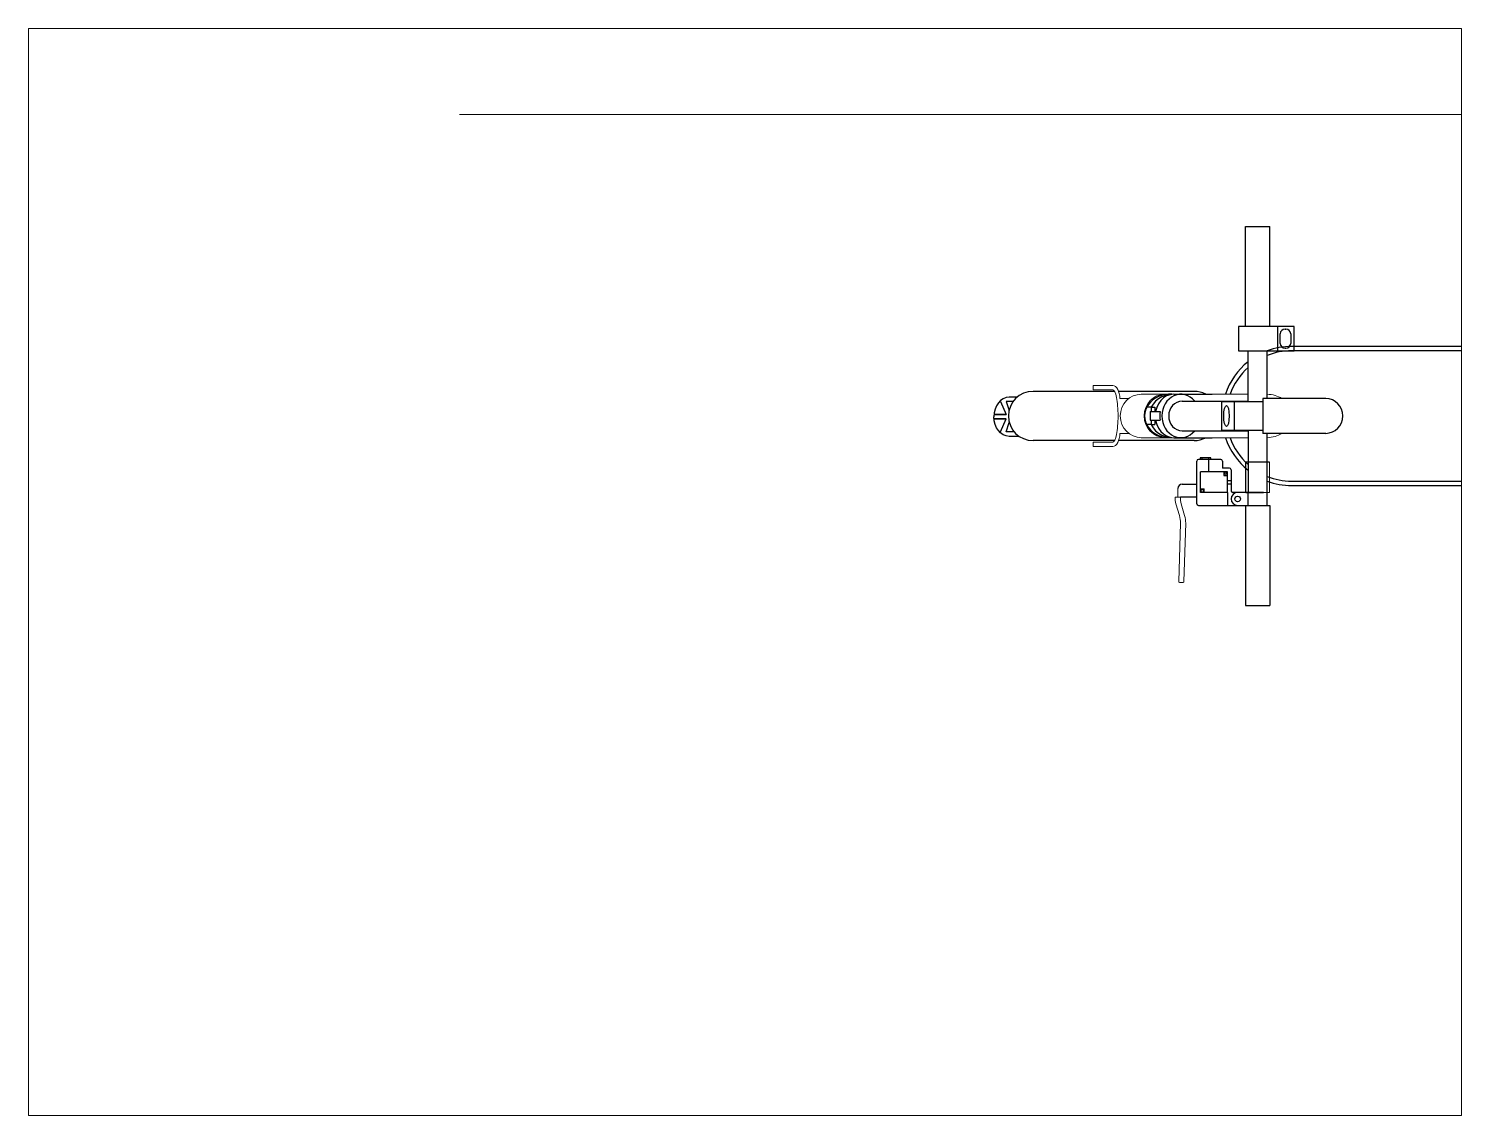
# Paper-space layout 'Presentación2' of a CAD drawing. Header units: millimetres. Extents: x 26 to 231, y 20 to 176.
# The model-space entities are those that its viewports show. They can reach past a viewport. Long polylines and large blocks are cut down to what shows.
import ezdxf

# ---------------------------------------------------------------- set-up
doc = ezdxf.new("R2010")
doc.units = ezdxf.units.MM
doc.layers.add('01_Contornos', color=7, linetype='Continuous', lineweight=20)
doc.layers.add('04_Cotas', color=3, linetype='Continuous', lineweight=18)

msp = doc.modelspace()

# ---------------------------------------------------------------- linework, layer by layer
for p, q in [((1092.744, 962.012), (1092.744, 1077.012)), ((1092.744, 1077.012), (1120.744, 1077.012)), ((1120.744, 962.012), (1120.744, 1077.012)), ((1148.753, 962.012), (1084.735, 962.012)), ((1084.735, 962.012), (1084.735, 934.012)), ((1129.735, 962.012), (1129.735, 934.012)), ((1138.253, 959.012), (1139.253, 959.012)), ((1148.753, 934.012), (1148.753, 962.012)), ((1132.753, 942.512), (1132.753, 953.512)), ((1144.753, 953.512), (1144.753, 942.512)), ((1084.735, 934.012), (1148.753, 934.012)), ((1138.253, 937.012), (1139.253, 937.012)), ((1010.618, 884.012), (1054.258, 884.012)), ((1019.832, 876.012), (1095.744, 876.012)), ((1065.25, 875.512), (1065.25, 842.511)), ((1065.25, 875.512), (1112.826, 875.512)), ((1079.656, 875.512), (1079.656, 842.511)), ((1185.27, 879.012), (1112.826, 879.012)), ((1112.826, 879.012), (1112.826, 839.012)), ((1112.826, 875.512), (1112.826, 842.511)), ((984.06, 869.012), (979.142, 869.012)), ((982.959, 864.012), (994.501, 864.012)), ((982.959, 864.012), (982.959, 854.012)), ((984.06, 869.012), (984.06, 864.012)), ((984.06, 869.012), (988.402, 869.012)), ((988.402, 869.012), (988.402, 864.012)), ((984.06, 849.012), (979.142, 849.012)), ((982.959, 854.012), (994.501, 854.012)), ((984.06, 854.012), (984.06, 849.012)), ((984.06, 849.012), (988.402, 849.012)), ((988.402, 854.012), (988.402, 849.012)), ((1019.832, 842.012), (1095.744, 842.012)), ((1065.25, 842.511), (1112.826, 842.511)), ((1010.618, 834.012), (1054.258, 834.012)), ((1185.27, 839.012), (1112.826, 839.012)), ((1064.244, 809.012), (1038.744, 809.012)), ((1052.744, 811.012), (1040.744, 811.012)), ((1040.744, 811.012), (1040.744, 809.012)), ((1042.744, 809.012), (1042.744, 811.012)), ((1050.744, 794.669), (1050.744, 811.012)), ((1052.744, 809.012), (1052.744, 811.012)), ((1036.744, 758.012), (1036.744, 807.012)), ((1041.087, 771.012), (1041.087, 794.669)), ((1071.901, 794.669), (1041.087, 794.669)), ((1066.244, 807.012), (1066.244, 799.012)), ((1074.244, 799.012), (1066.244, 799.012)), ((1067.901, 794.669), (1067.901, 790.669)), ((1071.901, 771.012), (1071.901, 794.669)), ((1076.244, 797.012), (1076.244, 773.012)), ((1093.244, 791.012), (1093.244, 806.012)), ((1120.244, 806.012), (1093.244, 806.012)), ((1041.087, 775.012), (1045.087, 775.012)), ((1045.087, 771.012), (1045.087, 775.012)), ((1067.901, 790.669), (1071.901, 790.669)), ((1071.901, 784.84), (1076.244, 784.84)), ((1071.901, 780.84), (1076.244, 780.84)), ((1093.244, 771.012), (1093.244, 791.012)), ((1071.901, 771.012), (1041.087, 771.012)), ((1071.901, 771.012), (1071.901, 756.012)), ((1113.349, 771.012), (1078.244, 771.012)), ((1093.244, 771.012), (1113.349, 771.012)), ((1038.744, 756.012), (1120.744, 756.012)), ((1092.744, 756.012), (1092.744, 641.012)), ((1092.744, 756.012), (1116.102, 756.012)), ((1120.744, 756.012), (1120.744, 641.012)), ((1092.744, 641.012), (1120.744, 641.012))]:
    msp.add_line(p, q)
at = {"color": 40, "true_color": 0xf8d731}
for p, q in [((1095.744, 875.512), (1095.744, 934.012)), ((1117.744, 896.054), (1117.744, 934.012)), ((1569.734, 939.012), (1145.734, 939.012)), ((1569.734, 934.012), (1145.734, 934.012)), ((1117.744, 879.012), (1117.744, 896.054)), ((810.963, 875.572), (809.851, 875.572)), ((810.963, 875.572), (817.351, 860.572)), ((825.379, 875.572), (817.351, 875.572)), ((817.351, 875.572), (820.753, 865.364)), ((829.992, 880.572), (820.851, 880.572)), ((942.16, 887.326), (848.346, 887.326)), ((1033.697, 887.326), (946.851, 887.326)), ((817.351, 860.572), (803.459, 860.572)), ((817.351, 860.572), (803.459, 860.572)), ((817.351, 860.572), (803.459, 860.572)), ((803.459, 860.572), (817.351, 860.572)), ((817.351, 855.572), (803.459, 855.572)), ((817.351, 855.572), (803.459, 855.572)), ((817.351, 855.572), (803.459, 855.572)), ((803.459, 855.572), (817.351, 855.572)), ((810.963, 840.572), (809.851, 840.572)), ((810.963, 840.572), (817.351, 855.572)), ((817.351, 840.572), (821.022, 851.586)), ((826.859, 840.572), (817.351, 840.572)), ((1095.744, 842.511), (1095.744, 771.012)), ((832.463, 835.572), (820.851, 835.572)), ((942.16, 830.697), (848.346, 830.697)), ((1033.697, 830.697), (946.851, 830.697)), ((1117.744, 756.012), (1117.744, 839.012)), ((1019.873, 780.512), (1036.744, 780.512)), ((1145.734, 784.012), (1569.734, 784.012)), ((1145.734, 779.012), (1569.734, 779.012)), ((1036.744, 765.512), (1017.873, 765.512)), ((1095.744, 756.012), (1095.744, 771.012))]:
    msp.add_line(p, q, dxfattribs=at)
for centre, radius in [((1069.901, 792.669), 1.1), ((1043.087, 773.012), 1.6), ((1083.744, 763.512), 3.2)]:
    msp.add_circle(centre, radius)
for centre, radius, start, end in [((1138.253, 953.512), 5.5, 90, 180), ((1139.253, 953.512), 5.5, 0, 90), ((1138.253, 942.512), 5.5, 180, 270), ((1139.253, 942.512), 5.5, 270, 0), ((1145.734, 859.012), 80, 110.364135, 110.479564), ((1038.744, 807.012), 2, 90, 180), ((1064.244, 807.012), 2, 0, 90), ((1074.244, 797.012), 2, 0, 90), ((1078.244, 773.012), 2, 180, 270), ((1083.744, 763.512), 7.5, 90, 270), ((1038.744, 758.012), 2, 180, 270)]:
    msp.add_arc(centre, radius, start, end)
for centre, radius, start, end in [((1145.734, 859.012), 80, 90, 110.479564), ((1145.734, 859.012), 75, 90, 111.912992), ((1145.734, 859.012), 80, 128.672887, 161.790043), ((1145.734, 859.012), 75, 131.799925, 160.528779), ((848.346, 859.012), 28.314, 90, 270), ((1033.697, 859.012), 28.314, 61.99935, 90), ((1033.697, 859.012), 28.314, 270, 298.00065), ((1145.734, 859.012), 80, 198.209957, 231.327113), ((1145.734, 859.012), 75, 199.471221, 228.200075), ((1019.873, 775.512), 5, 90, 180), ((1145.734, 859.012), 75, 248.087008, 270), ((1145.734, 859.012), 80, 249.520436, 270)]:
    msp.add_arc(centre, radius, start, end, dxfattribs=at)
msp.add_ellipse((820.851, 858.072), major_axis=(0, 22.5), ratio=0.77777778, start_param=6.28318531, end_param=7.85398163, dxfattribs=at)
for centre, major_axis, ratio, start_param, end_param in [((1005.701, 859.012), (-28.978, 0), 0.86273015, 4.62743626, 7.93893436), ((1010.618, 859.012), (-28.978, 0), 0.86273015, 4.55867049, 5.87166846), ((1010.618, 859.012), (0, -25), 0.86933324, 2.96199593, 4.51103106), ((1018.383, 859.012), (0, -25), 0.86933324, 2.31855896, 7.106219), ((1000.266, 859.012), (-28.978, 0), 0.86273015, 4.71238898, 4.71239897), ((1019.832, 859.012), (0, 17), 0.90910666, 0, 3.14159265), ((1185.27, 859.012), (0, -20), 0.96592583, 0, 3.14159265), ((1015.795, 859.012), (0, -25), 0.86933324, 4.51103106, 4.9137469), ((1010.618, 859.012), (-28.978, 0), 0.86273015, 0.41151685, 1.72451481), ((1010.618, 859.012), (0, -25), 0.86933324, 4.9137469, 6.46278203)]:
    msp.add_ellipse(centre, major_axis=major_axis, ratio=ratio, start_param=start_param, end_param=end_param)
at = {"color": 40, "true_color": 0xf8d731, "extrusion": (0, 0, -1)}
msp.add_ellipse((820.851, 858.072), major_axis=(0, -22.5), ratio=0.77777778, start_param=6.28318531, end_param=7.85398163, dxfattribs=at)
msp.add_ellipse((1070.829, 859.012), major_axis=(0, -12), ratio=0.25881905)
at = {"layer": '01_Contornos'}
for p, q in [((188.539, 1205.76), (3860.633, 1205.76)), ((1120.244, 806.012), (1120.244, 771.012)), ((1120.244, 771.012), (1113.349, 771.012))]:
    msp.add_line(p, q, dxfattribs=at)
at = {"layer": '01_Contornos', "color": 40, "true_color": 0xf8d731}
for p, q in [((940.185, 894.012), (917.465, 894.012)), ((917.465, 894.012), (917.465, 889.012)), ((940.185, 889.012), (917.465, 889.012)), ((958.411, 879.012), (948.194, 879.012)), ((972.9, 884.012), (1095.744, 884.012)), ((940.185, 829.012), (917.465, 829.012)), ((917.465, 824.012), (917.465, 829.012)), ((940.185, 824.012), (917.465, 824.012)), ((948.194, 839.012), (958.411, 839.012)), ((972.9, 834.012), (1095.744, 834.012)), ((1014.873, 765.512), (1014.873, 775.512)), ((1011.873, 765.512), (1017.873, 765.512)), ((1012.622, 757.746), (1016.665, 744.318)), ((1018.657, 757.746), (1022.7, 744.318)), ((1017.939, 735.669), (1015.889, 668.572)), ((1023.973, 735.599), (1022.002, 668.511)), ((1021.004, 667.57), (1016.889, 667.572))]:
    msp.add_line(p, q, dxfattribs=at)
for centre, radius, start, end in [((1031.773, 763.512), 20, 174.26083, 196.756035), ((1037.808, 763.512), 20, 174.26083, 196.756035), ((987.939, 735.669), 30, 359.867098, 16.756035), ((993.974, 735.669), 30, 359.867098, 16.756035), ((1016.889, 668.572), 1, 180, 270), ((1021.004, 668.57), 1, 269.936178, 356.633502)]:
    msp.add_arc(centre, radius, start, end, dxfattribs=at)
for centre, major_axis, ratio, start_param, end_param in [((940.185, 879.012), (0, 15), 0.53389957, 4.71238898, 6.28318531), ((940.185, 859.012), (0, -30), 0.19923501, 7.85398163, 9.42477796), ((972.9, 859.012), (0, 25), 0.96592583, 6.28318531, 9.42477796), ((1000.266, 859.012), (0, 25), 0.96592583, 6.28318531, 9.42477796), ((1116.714, 859.012), (30, 0), 0.83333333, 7.21048053, 7.81963632), ((1116.714, 859.012), (30, 0), 0.83333333, 4.7467343, 5.35589009)]:
    msp.add_ellipse(centre, major_axis=major_axis, ratio=ratio, start_param=start_param, end_param=end_param, dxfattribs=at)
at = {"layer": '01_Contornos', "color": 40, "true_color": 0xf8d731, "extrusion": (0, 0, -1)}
for centre, major_axis, ratio, start_param, end_param in [((940.185, 859.012), (0, 30), 0.19923501, 7.85398163, 9.42477796), ((940.185, 839.012), (0, -15), 0.53389957, 4.71238898, 6.28318531)]:
    msp.add_ellipse(centre, major_axis=major_axis, ratio=ratio, start_param=start_param, end_param=end_param, dxfattribs=at)

psp = doc.layouts.new('Presentación2')

# ---------------------------------------------------------------- viewports
at = {"layer": '04_Cotas'}
psp.add_viewport(center=(128.5, 97.5), size=(205.6, 156), view_center_point=(517.041, 679.471), view_height=1250.42305, dxfattribs=at)

doc.saveas('drawing.dxf')
